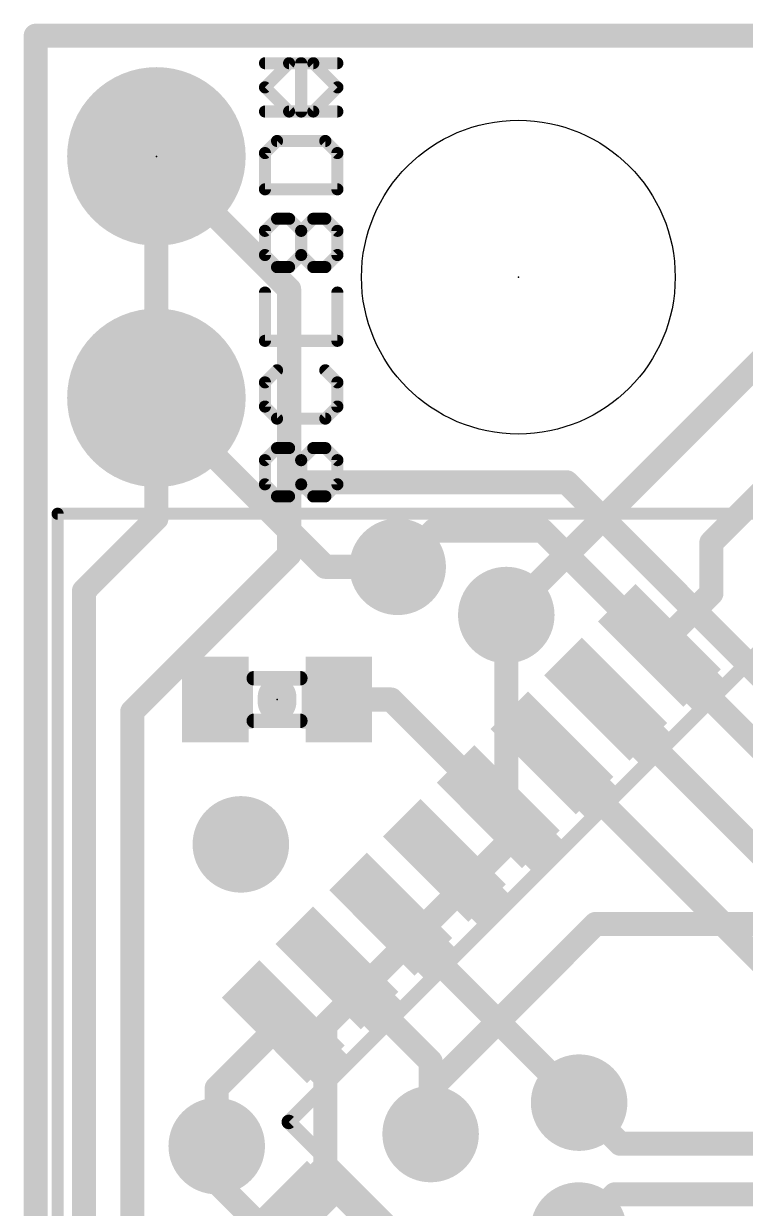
# Model space of a CAD drawing. Extents: x -0.1 to 40.8, y -10.2 to 23.
# Drawn here: x -0.13 to 7.47, y 10.52 to 22.99 of the extents above; entities that cross this region are included whole.
import ezdxf

# ---------------------------------------------------------------- set-up
doc = ezdxf.new("R2010")
doc.units = 0
for name, color, linetype in [('1', 12, 'CONTINUOUS'), ('16', 132, 'CONTINUOUS'), ('17', 110, 'CONTINUOUS'), ('18', 110, 'CONTINUOUS'), ('20', 53, 'CONTINUOUS'), ('21', 41, 'CONTINUOUS'), ('22', 40, 'CONTINUOUS'), ('23', 53, 'CONTINUOUS'), ('49', 6, 'CONTINUOUS'), ('51', 53, 'CONTINUOUS')]:
    doc.layers.add(name, color=color, linetype=linetype)

# ---------------------------------------------------------------- blocks, each defined once
blk = doc.blocks.new('RECT')
blk.add_solid([(-0.5, -0.5), (0.5, -0.5), (-0.5, 0.5), (0.5, 0.5)])
blk = doc.blocks.new('ROUNDP')
at = {"const_width": 0.5}
blk.add_lwpolyline([(0, -0.25, 1), (0, 0.25, 1), (0, -0.25)], format="xyb", dxfattribs=at)
blk = doc.blocks.new('ROUNDV')
at = {"const_width": 0.5}
blk.add_lwpolyline([(0, -0.25, 1), (0, 0.25, 1), (0, -0.25)], format="xyb", dxfattribs=at)

msp = doc.modelspace()

# ---------------------------------------------------------------- linework, layer by layer
at = {"layer": '1', "const_width": 0.254}
for points in [[(0, 0), (0, 22.86)], [(0, 22.86), (40.64, 22.86)], [(8.89, 20.701), (4.953, 16.764)], [(7.112, 17.526), (9.906, 20.32)], [(3.048, 17.272), (1.27, 19.05)], [(7.112, 16.9927), (7.112, 17.526)], [(3.81, 17.272), (3.048, 17.272)], [(6.5646, 16.4452), (7.112, 16.9927)], [(3.7407, 15.875), (3.19, 15.875)], [(4.8675, 14.7482), (3.7407, 15.875)], [(5.9989, 15.8795), (10.8585, 11.0199)], [(5.4332, 15.3139), (8.001, 12.7461)], [(3.7361, 13.6168), (5.7197, 11.6332)], [(3.1705, 13.0511), (4.1566, 12.065)], [(2.6048, 12.4854), (1.905, 11.7857)], [(4.1566, 12.065), (4.1566, 11.303)], [(1.905, 11.7857), (1.905, 11.176)]]:
    msp.add_lwpolyline(points, dxfattribs=at)
at = {"layer": '1', "const_width": 0.127}
for points in [[(0.0635, 22.86, 1), (-0.0635, 22.86)], [(0, 22.9235, 1), (0, 22.7965)], [(1.3149, 19.0949, 1), (1.2251, 19.0051)], [(7.1755, 17.526, 1), (7.0485, 17.526)], [(7.0671, 17.5709, 1), (7.1569, 17.4811)], [(3.048, 17.3355, 1), (3.048, 17.2085)], [(3.0031, 17.2271, 1), (3.0929, 17.3169)], [(3.81, 17.2085, 1), (3.81, 17.3355)], [(7.1569, 16.9478, 1), (7.0671, 17.0376)], [(7.0485, 16.9927, 1), (7.1755, 16.9927)], [(4.9081, 16.8089, 1), (4.9979, 16.7191)], [(6.5197, 16.4901, 1), (6.6095, 16.4003)], [(3.19, 15.9385, 1), (3.19, 15.8115)], [(3.7856, 15.9199, 1), (3.6958, 15.8301)], [(3.7407, 15.8115, 1), (3.7407, 15.9385)], [(6.0438, 15.9244, 1), (5.954, 15.8346)], [(5.4781, 15.3588, 1), (5.3883, 15.269)], [(4.8226, 14.7033, 1), (4.9124, 14.7931)], [(3.781, 13.6617, 1), (3.6912, 13.5719)], [(3.2154, 13.096, 1), (3.1256, 13.0062)], [(2.6497, 12.4405, 1), (2.5599, 12.5303)], [(4.2201, 12.065, 1), (4.0931, 12.065)], [(4.1117, 12.0201, 1), (4.2015, 12.1099)], [(1.9685, 11.7857, 1), (1.8415, 11.7857)], [(1.8601, 11.8306, 1), (1.9499, 11.7408)], [(5.6748, 11.5883, 1), (5.7646, 11.6781)], [(4.0931, 11.303, 1), (4.2201, 11.303)], [(1.8415, 11.176, 1), (1.9685, 11.176)]]:
    msp.add_lwpolyline(points, format="xyb", dxfattribs=at)
at = {"layer": '16', "const_width": 0.254}
for points in [[(0, 0), (0, 22.86)], [(0, 22.86), (40.64, 22.86)], [(2.667, 20.193), (1.27, 21.59)], [(2.667, 18.161), (2.667, 20.193)], [(1.27, 19.05), (1.27, 17.78)], [(2.667, 17.399), (2.667, 18.161)], [(2.667, 18.161), (5.588, 18.161)], [(5.588, 18.161), (8.509, 15.24)], [(1.27, 17.78), (0.508, 17.018)], [(3.81, 17.272), (4.191, 17.653)], [(4.191, 17.653), (5.334, 17.653)], [(5.334, 17.653), (8.255, 14.732)], [(1.016, 15.748), (2.667, 17.399)], [(0.508, 17.018), (0.508, 8.255)], [(4.953, 16.764), (4.953, 14.351)], [(1.016, 9.0979), (1.016, 15.748)], [(4.953, 14.351), (3.048, 12.446)], [(4.1566, 11.7766), (5.8928, 13.5128)], [(5.8928, 13.5128), (8.3566, 13.5128)], [(3.048, 12.446), (3.048, 10.8411)], [(4.1566, 11.303), (4.1566, 11.7766)], [(5.7197, 11.6332), (6.1515, 11.2014)], [(1.905, 11.176), (1.905, 10.795)], [(6.1515, 11.2014), (28.6004, 11.2014)], [(7.62, 5.08), (1.905, 10.795)], [(5.3801, 8.509), (3.048, 10.8411)], [(5.715, 10.287), (6.096, 10.668)], [(6.096, 10.668), (28.829, 10.668)]]:
    msp.add_lwpolyline(points, dxfattribs=at)
at = {"layer": '16', "const_width": 0.127}
for points in [[(0.0635, 22.86, 1), (-0.0635, 22.86)], [(0, 22.9235, 1), (0, 22.7965)], [(1.3149, 21.6349, 1), (1.2251, 21.5451)], [(2.7305, 20.193, 1), (2.6035, 20.193)], [(2.6221, 20.1481, 1), (2.7119, 20.2379)], [(1.3335, 19.05, 1), (1.2065, 19.05)], [(2.7305, 18.161, 1), (2.6035, 18.161)], [(2.667, 18.2245, 1), (2.667, 18.0975)], [(2.6035, 18.161, 1), (2.7305, 18.161)], [(5.6329, 18.2059, 1), (5.5431, 18.1161)], [(5.588, 18.0975, 1), (5.588, 18.2245)], [(1.2065, 17.78, 1), (1.3335, 17.78)], [(1.3149, 17.7351, 1), (1.2251, 17.8249)], [(4.191, 17.7165, 1), (4.191, 17.5895)], [(4.2359, 17.6081, 1), (4.1461, 17.6979)], [(5.3789, 17.6979, 1), (5.2891, 17.6081)], [(5.334, 17.5895, 1), (5.334, 17.7165)], [(2.6035, 17.399, 1), (2.7305, 17.399)], [(2.7119, 17.3541, 1), (2.6221, 17.4439)], [(3.7651, 17.3169, 1), (3.8549, 17.2271)], [(0.5715, 17.018, 1), (0.4445, 17.018)], [(0.4631, 17.0629, 1), (0.5529, 16.9731)], [(5.0165, 16.764, 1), (4.8895, 16.764)], [(1.0795, 15.748, 1), (0.9525, 15.748)], [(0.9711, 15.7929, 1), (1.0609, 15.7031)], [(4.9979, 14.3061, 1), (4.9081, 14.3959)], [(4.8895, 14.351, 1), (5.0165, 14.351)], [(5.8928, 13.5763, 1), (5.8928, 13.4493)], [(5.9377, 13.4679, 1), (5.8479, 13.5577)], [(3.1115, 12.446, 1), (2.9845, 12.446)], [(3.0031, 12.4909, 1), (3.0929, 12.4011)], [(4.2201, 11.7766, 1), (4.0931, 11.7766)], [(4.1117, 11.8215, 1), (4.2015, 11.7317)], [(5.7646, 11.6781, 1), (5.6748, 11.5883)], [(4.0931, 11.303, 1), (4.2201, 11.303)], [(1.9685, 11.176, 1), (1.8415, 11.176)], [(6.1515, 11.2649, 1), (6.1515, 11.1379)], [(6.1066, 11.1565, 1), (6.1964, 11.2463)], [(1.9499, 10.8399, 1), (1.8601, 10.7501)], [(1.8415, 10.795, 1), (1.9685, 10.795)], [(3.0929, 10.886, 1), (3.0031, 10.7962)], [(2.9845, 10.8411, 1), (3.1115, 10.8411)], [(6.096, 10.7315, 1), (6.096, 10.6045)], [(6.1409, 10.6231, 1), (6.0511, 10.7129)]]:
    msp.add_lwpolyline(points, format="xyb", dxfattribs=at)
at = {"layer": '20'}
for points, const_width in [([(0, 22.86), (0, 0)], 0.254), ([(0, 22.86), (40.64, 22.86)], 0.2032)]:
    msp.add_lwpolyline(points, dxfattribs=dict(at, const_width=const_width))
for points, const_width in [([(0.0635, 22.86, 1), (-0.0635, 22.86)], 0.127), ([(0, 22.9108, 1), (0, 22.8092)], 0.1016)]:
    msp.add_lwpolyline(points, format="xyb", dxfattribs=dict(at, const_width=const_width))
msp.add_circle((5.08, 20.32), 1.651, dxfattribs=at)
at = {"layer": '21'}
for points, const_width in [([(2.4123, 22.317), (2.6666, 22.5712)], 0.127), ([(2.6666, 22.5712), (3.175, 22.5712)], 0.127), ([(2.7937, 22.0628), (2.7937, 22.5712)], 0.127), ([(2.6666, 22.0628), (2.4123, 22.317)], 0.127), ([(3.175, 22.0628), (2.6666, 22.0628)], 0.127), ([(2.5395, 21.7526), (2.4123, 21.6255)], 0.127), ([(3.0479, 21.7526), (2.5395, 21.7526)], 0.127), ([(3.175, 21.6255), (3.0479, 21.7526)], 0.127), ([(2.4123, 21.6255), (2.4123, 21.2442)], 0.127), ([(3.175, 21.2442), (3.175, 21.6255)], 0.127), ([(2.4123, 21.2442), (3.175, 21.2442)], 0.127), ([(2.5395, 20.9341), (2.4123, 20.807)], 0.127), ([(2.7937, 20.807), (2.9208, 20.9341)], 0.127), ([(2.9208, 20.9341), (3.0479, 20.9341)], 0.127), ([(3.0479, 20.9341), (3.175, 20.807)], 0.127), ([(2.4123, 20.807), (2.4123, 20.5527)], 0.127), ([(2.7937, 20.5527), (2.7937, 20.807)], 0.127), ([(3.175, 20.807), (3.175, 20.5527)], 0.127), ([(2.4123, 20.5527), (2.5395, 20.4256)], 0.127), ([(2.6666, 20.4256), (2.7937, 20.5527)], 0.127), ([(3.175, 20.5527), (3.0479, 20.4256)], 0.127), ([(2.5395, 20.4256), (2.6666, 20.4256)], 0.127), ([(3.175, 19.6498), (3.175, 20.1582)], 0.127), ([(2.4123, 19.6498), (3.175, 19.6498)], 0.127), ([(2.5395, 19.3396), (2.4123, 19.2125)], 0.127), ([(3.175, 19.2125), (3.0479, 19.3396)], 0.127), ([(2.4123, 19.2125), (2.4123, 18.9583)], 0.127), ([(3.175, 18.9583), (3.175, 19.2125)], 0.127), ([(2.4123, 18.9583), (2.5395, 18.8312)], 0.127), ([(3.0479, 18.8312), (3.175, 18.9583)], 0.127), ([(2.5395, 18.8312), (3.0479, 18.8312)], 0.127), ([(2.5395, 18.5211), (2.4123, 18.394)], 0.127), ([(2.7937, 18.394), (2.9208, 18.5211)], 0.127), ([(2.9208, 18.5211), (3.0479, 18.5211)], 0.127), ([(3.0479, 18.5211), (3.175, 18.394)], 0.127), ([(2.4123, 18.394), (2.4123, 18.1397)], 0.127), ([(2.7937, 18.1397), (2.7937, 18.394)], 0.127), ([(3.175, 18.394), (3.175, 18.1397)], 0.127), ([(2.4123, 18.1397), (2.5395, 18.0126)], 0.127), ([(2.6666, 18.0126), (2.7937, 18.1397)], 0.127), ([(3.175, 18.1397), (3.0479, 18.0126)], 0.127), ([(2.5395, 18.0126), (2.6666, 18.0126)], 0.127), ([(2.6632, 11.43), (7.62, 16.3868)], 0.1524), ([(2.54, 15.9055), (2.54, 15.8445)], 0.4064), ([(7.369, 6.7242), (2.6632, 11.43)], 0.1524)]:
    msp.add_lwpolyline(points, dxfattribs=dict(at, const_width=const_width))
for points, const_width in [([(2.6666, 22.603, 1), (2.6666, 22.5395)], 0.0635), ([(2.689, 22.5488, 1), (2.6441, 22.5937)], 0.0635), ([(2.8254, 22.5712, 1), (2.7619, 22.5712)], 0.0635), ([(3.175, 22.5395, 1), (3.175, 22.603)], 0.0635), ([(2.4348, 22.3395, 1), (2.3899, 22.2946)], 0.0635), ([(2.3899, 22.3395, 1), (2.4348, 22.2946)], 0.0635), ([(2.6666, 22.0945, 1), (2.6666, 22.031)], 0.0635), ([(2.6441, 22.0403, 1), (2.689, 22.0852)], 0.0635), ([(2.7619, 22.0628, 1), (2.8254, 22.0628)], 0.0635), ([(3.175, 22.031, 1), (3.175, 22.0945)], 0.0635), ([(2.5395, 21.7844, 1), (2.5395, 21.7209)], 0.0635), ([(2.5619, 21.7302, 1), (2.517, 21.7751)], 0.0635), ([(3.0703, 21.7751, 1), (3.0254, 21.7302)], 0.0635), ([(3.0479, 21.7209, 1), (3.0479, 21.7844)], 0.0635), ([(2.4441, 21.6255, 1), (2.3806, 21.6255)], 0.0635), ([(2.3899, 21.648, 1), (2.4348, 21.6031)], 0.0635), ([(3.2068, 21.6255, 1), (3.1433, 21.6255)], 0.0635), ([(3.1525, 21.6031, 1), (3.1975, 21.648)], 0.0635), ([(2.4123, 21.276, 1), (2.4123, 21.2125)], 0.0635), ([(2.3806, 21.2442, 1), (2.4441, 21.2442)], 0.0635), ([(3.1433, 21.2442, 1), (3.2068, 21.2442)], 0.0635), ([(3.175, 21.2125, 1), (3.175, 21.276)], 0.0635), ([(2.5619, 20.9116, 1), (2.517, 20.9565)], 0.0635), ([(2.9208, 20.9658, 1), (2.9208, 20.9023)], 0.0635), ([(2.9432, 20.9116, 1), (2.8983, 20.9565)], 0.0635), ([(3.0703, 20.9565, 1), (3.0254, 20.9116)], 0.0635), ([(3.0479, 20.9023, 1), (3.0479, 20.9658)], 0.0635), ([(2.4441, 20.807, 1), (2.3806, 20.807)], 0.0635), ([(2.3899, 20.8294, 1), (2.4348, 20.7845)], 0.0635), ([(2.8254, 20.807, 1), (2.7619, 20.807)], 0.0635), ([(2.7712, 20.8294, 1), (2.8161, 20.7845)], 0.0635), ([(3.2068, 20.807, 1), (3.1433, 20.807)], 0.0635), ([(3.1525, 20.7845, 1), (3.1975, 20.8294)], 0.0635), ([(2.3806, 20.5527, 1), (2.4441, 20.5527)], 0.0635), ([(2.4348, 20.5752, 1), (2.3899, 20.5303)], 0.0635), ([(2.7619, 20.5527, 1), (2.8254, 20.5527)], 0.0635), ([(2.8161, 20.5303, 1), (2.7712, 20.5752)], 0.0635), ([(3.1433, 20.5527, 1), (3.2068, 20.5527)], 0.0635), ([(3.1975, 20.5303, 1), (3.1525, 20.5752)], 0.0635), ([(2.5395, 20.4574, 1), (2.5395, 20.3939)], 0.0635), ([(2.517, 20.4032, 1), (2.5619, 20.4481)], 0.0635), ([(2.6441, 20.4481, 1), (2.689, 20.4032)], 0.0635), ([(2.6666, 20.3939, 1), (2.6666, 20.4574)], 0.0635), ([(3.0254, 20.4481, 1), (3.0703, 20.4032)], 0.0635), ([(3.2068, 20.1582, 1), (3.1433, 20.1582)], 0.0635), ([(2.4123, 19.6815, 1), (2.4123, 19.618)], 0.0635), ([(3.175, 19.618, 1), (3.175, 19.6815)], 0.0635), ([(3.1433, 19.6498, 1), (3.2068, 19.6498)], 0.0635), ([(2.5619, 19.3172, 1), (2.517, 19.3621)], 0.0635), ([(3.0703, 19.3621, 1), (3.0254, 19.3172)], 0.0635), ([(2.4441, 19.2125, 1), (2.3806, 19.2125)], 0.0635), ([(2.3899, 19.235, 1), (2.4348, 19.1901)], 0.0635), ([(3.2068, 19.2125, 1), (3.1433, 19.2125)], 0.0635), ([(3.1525, 19.1901, 1), (3.1975, 19.235)], 0.0635), ([(2.3806, 18.9583, 1), (2.4441, 18.9583)], 0.0635), ([(2.4348, 18.9808, 1), (2.3899, 18.9359)], 0.0635), ([(3.1433, 18.9583, 1), (3.2068, 18.9583)], 0.0635), ([(3.1975, 18.9359, 1), (3.1525, 18.9808)], 0.0635), ([(2.5395, 18.863, 1), (2.5395, 18.7995)], 0.0635), ([(2.517, 18.8088, 1), (2.5619, 18.8537)], 0.0635), ([(3.0254, 18.8537, 1), (3.0703, 18.8088)], 0.0635), ([(3.0479, 18.7995, 1), (3.0479, 18.863)], 0.0635), ([(2.5619, 18.4986, 1), (2.517, 18.5435)], 0.0635), ([(2.9208, 18.5528, 1), (2.9208, 18.4893)], 0.0635), ([(2.9432, 18.4986, 1), (2.8983, 18.5435)], 0.0635), ([(3.0703, 18.5435, 1), (3.0254, 18.4986)], 0.0635), ([(3.0479, 18.4893, 1), (3.0479, 18.5528)], 0.0635), ([(2.4441, 18.394, 1), (2.3806, 18.394)], 0.0635), ([(2.8254, 18.394, 1), (2.7619, 18.394)], 0.0635), ([(3.2068, 18.394, 1), (3.1433, 18.394)], 0.0635), ([(2.3899, 18.4164, 1), (2.4348, 18.3715)], 0.0635), ([(2.7712, 18.4164, 1), (2.8161, 18.3715)], 0.0635), ([(3.1525, 18.3715, 1), (3.1975, 18.4164)], 0.0635), ([(2.4348, 18.1622, 1), (2.3899, 18.1173)], 0.0635), ([(2.8161, 18.1173, 1), (2.7712, 18.1622)], 0.0635), ([(3.1975, 18.1173, 1), (3.1525, 18.1622)], 0.0635), ([(2.3806, 18.1397, 1), (2.4441, 18.1397)], 0.0635), ([(2.5395, 18.0444, 1), (2.5395, 17.9809)], 0.0635), ([(2.6666, 17.9809, 1), (2.6666, 18.0444)], 0.0635), ([(2.7619, 18.1397, 1), (2.8254, 18.1397)], 0.0635), ([(3.1433, 18.1397, 1), (3.2068, 18.1397)], 0.0635), ([(2.517, 17.9902, 1), (2.5619, 18.0351)], 0.0635), ([(2.6441, 18.0351, 1), (2.689, 17.9902)], 0.0635), ([(3.0254, 18.0351, 1), (3.0703, 17.9902)], 0.0635), ([(2.6416, 15.9055, 1), (2.4384, 15.9055)], 0.2032), ([(2.4384, 15.8445, 1), (2.6416, 15.8445)], 0.2032), ([(2.6901, 11.4569, 1), (2.6362, 11.4031)], 0.0762), ([(2.6362, 11.4569, 1), (2.6901, 11.4031)], 0.0762)]:
    msp.add_lwpolyline(points, format="xyb", dxfattribs=dict(at, const_width=const_width))
at = {"layer": '22', "const_width": 0.0635}
for points in [[(2.413, 22.603, 1), (2.413, 22.5395)], [(2.8261, 22.5712, 1), (2.7626, 22.5712)], [(2.9439, 22.5937, 1), (2.899, 22.5488)], [(2.9214, 22.5395, 1), (2.9214, 22.603)], [(3.1981, 22.2946, 1), (3.1532, 22.3395)], [(3.1532, 22.2946, 1), (3.1981, 22.3395)], [(2.413, 22.0945, 1), (2.413, 22.031)], [(2.7626, 22.0628, 1), (2.8261, 22.0628)], [(2.899, 22.0852, 1), (2.9439, 22.0403)], [(2.9214, 22.031, 1), (2.9214, 22.0945)], [(2.5401, 21.7844, 1), (2.5401, 21.7209)], [(2.5626, 21.7302, 1), (2.5177, 21.7751)], [(3.071, 21.7751, 1), (3.0261, 21.7302)], [(3.0485, 21.7209, 1), (3.0485, 21.7844)], [(2.3905, 21.648, 1), (2.4355, 21.6031)], [(2.4448, 21.6255, 1), (2.3813, 21.6255)], [(3.2074, 21.6255, 1), (3.1439, 21.6255)], [(3.1532, 21.6031, 1), (3.1981, 21.648)], [(2.413, 21.276, 1), (2.413, 21.2125)], [(2.3813, 21.2442, 1), (2.4448, 21.2442)], [(3.1439, 21.2442, 1), (3.2074, 21.2442)], [(3.1757, 21.2125, 1), (3.1757, 21.276)], [(2.5401, 20.9658, 1), (2.5401, 20.9023)], [(2.5626, 20.9116, 1), (2.5177, 20.9565)], [(2.6897, 20.9565, 1), (2.6448, 20.9116)], [(2.6672, 20.9023, 1), (2.6672, 20.9658)], [(3.071, 20.9565, 1), (3.0261, 20.9116)], [(2.3905, 20.8294, 1), (2.4355, 20.7845)], [(2.4448, 20.807, 1), (2.3813, 20.807)], [(2.8261, 20.807, 1), (2.7626, 20.807)], [(2.7719, 20.7845, 1), (2.8168, 20.8294)], [(3.2074, 20.807, 1), (3.1439, 20.807)], [(3.1532, 20.7845, 1), (3.1981, 20.8294)], [(2.4355, 20.5752, 1), (2.3905, 20.5303)], [(2.3813, 20.5527, 1), (2.4448, 20.5527)], [(2.7626, 20.5527, 1), (2.8261, 20.5527)], [(2.8168, 20.5752, 1), (2.7719, 20.5303)], [(3.1439, 20.5527, 1), (3.2074, 20.5527)], [(3.1981, 20.5303, 1), (3.1532, 20.5752)], [(2.5177, 20.4032, 1), (2.5626, 20.4481)], [(2.9214, 20.4574, 1), (2.9214, 20.3939)], [(2.899, 20.4032, 1), (2.9439, 20.4481)], [(3.0261, 20.4481, 1), (3.071, 20.4032)], [(3.0485, 20.3939, 1), (3.0485, 20.4574)], [(2.4448, 20.1582, 1), (2.3813, 20.1582)], [(2.413, 19.6815, 1), (2.413, 19.618)], [(3.1757, 19.618, 1), (3.1757, 19.6815)], [(2.3813, 19.6498, 1), (2.4448, 19.6498)], [(2.5626, 19.3172, 1), (2.5177, 19.3621)], [(3.071, 19.3621, 1), (3.0261, 19.3172)], [(2.3905, 19.235, 1), (2.4355, 19.1901)], [(2.4448, 19.2125, 1), (2.3813, 19.2125)], [(3.2074, 19.2125, 1), (3.1439, 19.2125)], [(3.1532, 19.1901, 1), (3.1981, 19.235)], [(2.4355, 18.9808, 1), (2.3905, 18.9359)], [(2.3813, 18.9583, 1), (2.4448, 18.9583)], [(3.1439, 18.9583, 1), (3.2074, 18.9583)], [(3.1981, 18.9359, 1), (3.1532, 18.9808)], [(2.5401, 18.863, 1), (2.5401, 18.7995)], [(2.5177, 18.8088, 1), (2.5626, 18.8537)], [(3.0261, 18.8537, 1), (3.071, 18.8088)], [(3.0485, 18.7995, 1), (3.0485, 18.863)], [(2.5401, 18.5528, 1), (2.5401, 18.4893)], [(2.5626, 18.4986, 1), (2.5177, 18.5435)], [(2.6897, 18.5435, 1), (2.6448, 18.4986)], [(2.6672, 18.4893, 1), (2.6672, 18.5528)], [(3.071, 18.5435, 1), (3.0261, 18.4986)], [(2.4448, 18.394, 1), (2.3813, 18.394)], [(2.8261, 18.394, 1), (2.7626, 18.394)], [(3.2074, 18.394, 1), (3.1439, 18.394)], [(2.3905, 18.4164, 1), (2.4355, 18.3715)], [(2.7719, 18.3715, 1), (2.8168, 18.4164)], [(3.1532, 18.3715, 1), (3.1981, 18.4164)], [(2.4355, 18.1622, 1), (2.3905, 18.1173)], [(2.8168, 18.1622, 1), (2.7719, 18.1173)], [(3.1981, 18.1173, 1), (3.1532, 18.1622)], [(2.3813, 18.1397, 1), (2.4448, 18.1397)], [(2.7626, 18.1397, 1), (2.8261, 18.1397)], [(2.9214, 18.0444, 1), (2.9214, 17.9809)], [(3.0485, 17.9809, 1), (3.0485, 18.0444)], [(3.1439, 18.1397, 1), (3.2074, 18.1397)], [(2.5177, 17.9902, 1), (2.5626, 18.0351)], [(2.899, 17.9902, 1), (2.9439, 18.0351)], [(3.0261, 18.0351, 1), (3.071, 17.9902)], [(0.23, 17.8618, 1), (0.23, 17.7983)], [(0.2618, 17.83, 1), (0.1983, 17.83)]]:
    msp.add_lwpolyline(points, format="xyb", dxfattribs=at)
at = {"layer": '22', "const_width": 0.127}
for points in [[(2.9214, 22.5712), (2.413, 22.5712)], [(2.7943, 22.0628), (2.7943, 22.5712)], [(3.1757, 22.317), (2.9214, 22.5712)], [(2.9214, 22.0628), (3.1757, 22.317)], [(2.413, 22.0628), (2.9214, 22.0628)], [(2.413, 21.6255), (2.5401, 21.7526)], [(2.5401, 21.7526), (3.0485, 21.7526)], [(3.0485, 21.7526), (3.1757, 21.6255)], [(2.413, 21.2442), (2.413, 21.6255)], [(3.1757, 21.6255), (3.1757, 21.2442)], [(3.1757, 21.2442), (2.413, 21.2442)], [(2.5401, 20.9341), (2.413, 20.807)], [(2.6672, 20.9341), (2.5401, 20.9341)], [(2.7943, 20.807), (2.6672, 20.9341)], [(3.0485, 20.9341), (3.1757, 20.807)], [(2.413, 20.807), (2.413, 20.5527)], [(2.7943, 20.5527), (2.7943, 20.807)], [(3.1757, 20.807), (3.1757, 20.5527)], [(2.413, 20.5527), (2.5401, 20.4256)], [(2.9214, 20.4256), (2.7943, 20.5527)], [(3.1757, 20.5527), (3.0485, 20.4256)], [(3.0485, 20.4256), (2.9214, 20.4256)], [(2.413, 19.6498), (2.413, 20.1582)], [(3.1757, 19.6498), (2.413, 19.6498)], [(2.413, 19.2125), (2.5401, 19.3396)], [(3.0485, 19.3396), (3.1757, 19.2125)], [(2.413, 18.9583), (2.413, 19.2125)], [(3.1757, 19.2125), (3.1757, 18.9583)], [(2.5401, 18.8312), (2.413, 18.9583)], [(3.1757, 18.9583), (3.0485, 18.8312)], [(3.0485, 18.8312), (2.5401, 18.8312)], [(2.5401, 18.5211), (2.413, 18.394)], [(2.6672, 18.5211), (2.5401, 18.5211)], [(2.7943, 18.394), (2.6672, 18.5211)], [(3.0485, 18.5211), (3.1757, 18.394)], [(2.413, 18.394), (2.413, 18.1397)], [(2.7943, 18.1397), (2.7943, 18.394)], [(3.1757, 18.394), (3.1757, 18.1397)], [(2.413, 18.1397), (2.5401, 18.0126)], [(2.9214, 18.0126), (2.7943, 18.1397)], [(3.1757, 18.1397), (3.0485, 18.0126)], [(3.0485, 18.0126), (2.9214, 18.0126)], [(40.41, 17.83), (0.23, 17.83)], [(0.23, 17.83), (0.23, 5.03)]]:
    msp.add_lwpolyline(points, dxfattribs=at)
at = {"layer": '23'}
for p in [(1.27, 21.59), (5.08, 20.32), (2.54, 15.875)]:
    msp.add_point(p, dxfattribs=at)
at = {"layer": '49', "const_width": 0.254}
for points in [[(0, 22.86), (0, 0)], [(40.64, 22.86), (0, 22.86)], [(1.27, 19.05), (1.27, 21.59)]]:
    msp.add_lwpolyline(points, dxfattribs=at)
at = {"layer": '49', "const_width": 0.127}
for points in [[(0.0635, 22.86, 1), (-0.0635, 22.86)], [(0, 22.9235, 1), (0, 22.7965)], [(1.3335, 21.59, 1), (1.2065, 21.59)], [(1.2065, 19.05, 1), (1.3335, 19.05)]]:
    msp.add_lwpolyline(points, format="xyb", dxfattribs=at)
at = {"layer": '51', "const_width": 0.1524}
for points in [[(2.295, 16.099), (2.785, 16.099)], [(2.785, 15.651), (2.295, 15.651)]]:
    msp.add_lwpolyline(points, dxfattribs=at)
at = {"layer": '51', "const_width": 0.0762}
for points in [[(2.295, 16.1371, 1), (2.295, 16.0609)], [(2.785, 16.0609, 1), (2.785, 16.1371)], [(2.295, 15.6891, 1), (2.295, 15.6129)], [(2.785, 15.6129, 1), (2.785, 15.6891)]]:
    msp.add_lwpolyline(points, format="xyb", dxfattribs=at)

# ---------------------------------------------------------------- block references
at = {"layer": '1', "rotation": 135}
for p, xscale, yscale in [((6.5646, 16.4452), 1.27, 0.5588), ((5.9989, 15.8795), 1.27, 0.5588), ((5.4332, 15.3139), 1.27, 0.5588), ((4.8675, 14.7482), 1.27, 0.5588), ((4.3018, 14.1825), 1.27, 0.5588), ((3.7361, 13.6168), 1.27, 0.5588), ((3.1705, 13.0511), 1.27, 0.5588), ((2.6048, 12.4854), 1.27, 0.5588), ((2.6048, 10.3746), 0.5588, 1.27)]:
    msp.add_blockref('RECT', p, dxfattribs=dict(at, xscale=xscale, yscale=yscale))
at = {"layer": '1', "xscale": 0.7, "yscale": 0.9}
for p in [(1.89, 15.875), (3.19, 15.875)]:
    msp.add_blockref('RECT', p, dxfattribs=at)
at = {"layer": '17', "xscale": 1.8796, "yscale": 1.8796}
for p in [(1.27, 21.59), (1.27, 21.59), (1.27, 19.05), (1.27, 19.05)]:
    msp.add_blockref('ROUNDP', p, dxfattribs=at)
at = {"layer": '18', "xscale": 1.016, "yscale": 1.016}
for p in [(3.81, 17.272), (3.81, 17.272), (4.953, 16.764), (4.953, 16.764), (2.159, 14.351), (2.159, 14.351), (5.7197, 11.6332), (5.7197, 11.6332), (4.1566, 11.303), (4.1566, 11.303), (1.905, 11.176), (1.905, 11.176), (5.715, 10.287), (5.715, 10.287)]:
    msp.add_blockref('ROUNDV', p, dxfattribs=at)
at = {"layer": '51'}
for p, xscale, yscale, rotation in [((1.27, 21.59), 0.508, 0.508, 270), ((1.27, 19.05), 0.508, 0.508, 270), ((6.7352, 16.2746), 0.9906, 0.4572, 135), ((6.1695, 15.7089), 0.9906, 0.4572, 135), ((5.6038, 15.1432), 0.9906, 0.4572, 135), ((5.0381, 14.5775), 0.9906, 0.4572, 135), ((4.4725, 14.0119), 0.9906, 0.4572, 135), ((3.9068, 13.4462), 0.9906, 0.4572, 135), ((3.3411, 12.8805), 0.9906, 0.4572, 135), ((2.7754, 12.3148), 0.9906, 0.4572, 135), ((2.7754, 10.5452), 0.4572, 0.9906, 135)]:
    msp.add_blockref('RECT', p, dxfattribs=dict(at, xscale=xscale, yscale=yscale, rotation=rotation))
at = {"layer": '51', "xscale": 0.3, "yscale": 0.5999}
for p in [(2.136, 15.8702), (2.9488, 15.8702)]:
    msp.add_blockref('RECT', p, dxfattribs=at)

doc.saveas('drawing.dxf')
